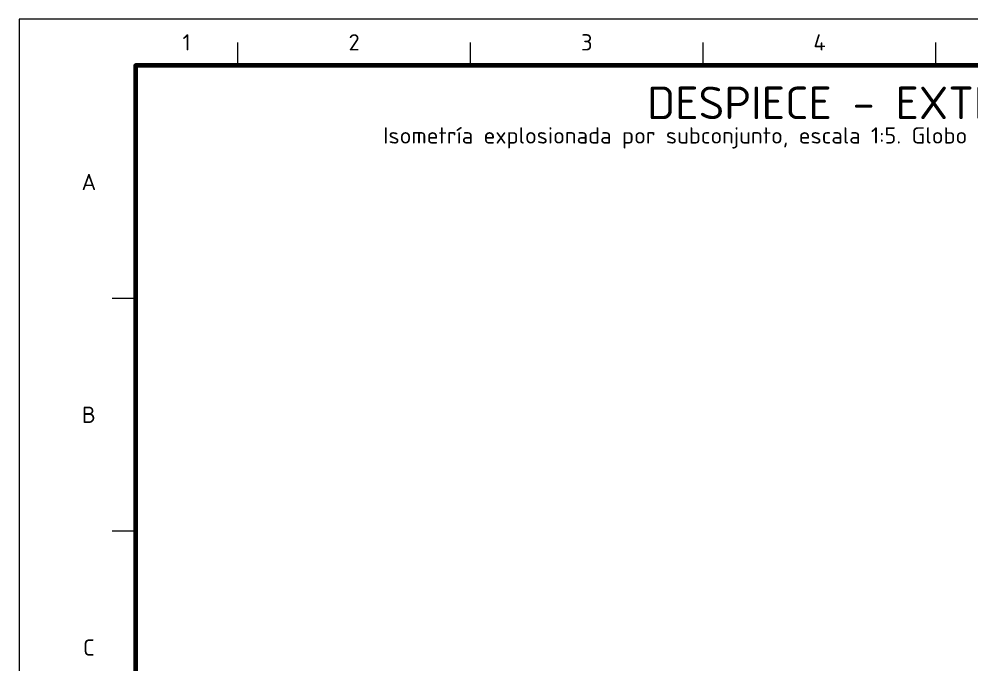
# Model space of a CAD drawing. Header units: millimetres. Extents: x 0 to 594, y 0 to 420.
# Drawn here: x 0 to 204.8, y 281.3 to 420 of the extents above; entities that cross this region are included whole.
import ezdxf
from ezdxf.enums import TextEntityAlignment as Align

# ---------------------------------------------------------------- set-up
doc = ezdxf.new("R2010")
doc.units = ezdxf.units.MM
for name, color, linetype, lineweight in [('06-TEXTO', 7, 'CONTINUOUS', 25), ('07-RECUADRO', 7, 'CONTINUOUS', 70), ('08-FINA', 5, 'CONTINUOUS', 18)]:
    doc.layers.add(name, color=color, linetype=linetype, lineweight=lineweight)
doc.styles.add('ISO3098', font='isocpeur.ttf')

msp = doc.modelspace()

# ---------------------------------------------------------------- linework, layer by layer
at = {"layer": '07-RECUADRO'}
msp.add_lwpolyline([(25, 10), (584, 10), (584, 410), (25, 410)], close=True, dxfattribs=at)
at = {"layer": '08-FINA'}
for p, q in [((47, 410), (47, 415)), ((97, 410), (97, 415)), ((147, 410), (147, 415)), ((197, 410), (197, 415)), ((25, 360), (20, 360)), ((25, 310), (20, 310))]:
    msp.add_line(p, q, dxfattribs=at)
msp.add_lwpolyline([(0, 0), (594, 0), (594, 420), (0, 420)], close=True, dxfattribs=at)

# ---------------------------------------------------------------- texts
at = {"layer": '06-TEXTO', "style": 'ISO3098'}
for s, height, p in [('1', 3.5, (36, 415)), ('2', 3.5, (72, 415)), ('3', 3.5, (122, 415)), ('4', 3.5, (172, 415)), ('DESPIECE - EXTINTOR AGUA 10 L', 7, (208.5, 402)), ('Isometría explosionada por subconjunto, escala 1:5. Globo = posición del plano FL_MAT_AGUA_10l = código AGUA10-NN', 3.5, (208.5, 395)), ('A', 3.5, (15, 385)), ('B', 3.5, (15, 335)), ('C', 3.5, (15, 285))]:
    msp.add_text(s, height=height, dxfattribs=at).set_placement(p, align=Align.MIDDLE_CENTER)

doc.saveas('drawing.dxf')
